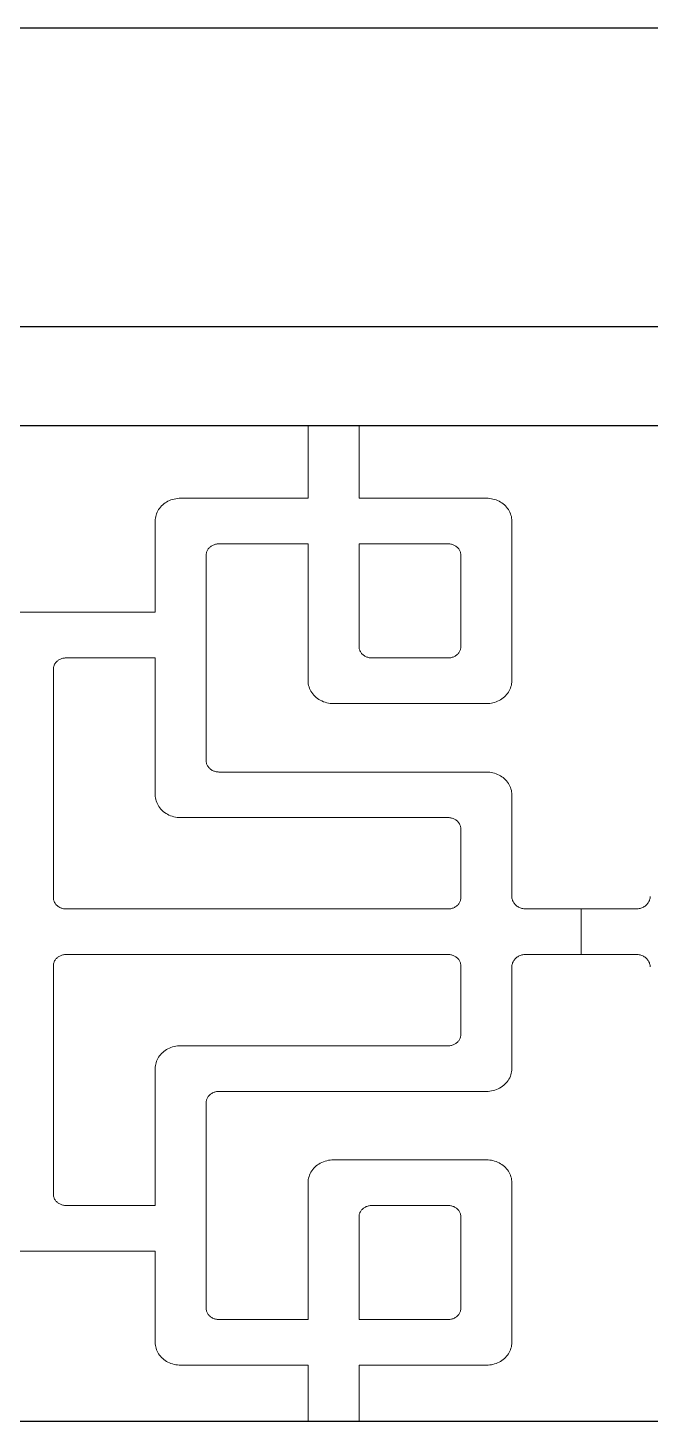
# Model space of a CAD drawing. Extents: x 1188826 to 1909461, y 608442 to 1651179.
# Drawn here: x 1701690 to 1702003, y 1034463 to 1035163 of the extents above; entities that cross this region are included whole.
import ezdxf

# ---------------------------------------------------------------- set-up
doc = ezdxf.new("R2010")
doc.units = 0
doc.header["$LTSCALE"] = 1000
doc.header["$MEASUREMENT"] = 0
doc.layers.add('煤化工粉煤灰', color=7, linetype='Continuous', lineweight=0)
doc.layers.add('立面线', color=40, linetype='Continuous')

msp = doc.modelspace()

# ---------------------------------------------------------------- linework, layer by layer
at = {"layer": '煤化工粉煤灰', "color": 34}
for p, q in [((1701830.87, 1034927.1), (1701830.87, 1034963.44)), ((1701856.46, 1034927.1), (1701856.46, 1034963.44)), ((1701756.25, 1034922.01), (1701756.74, 1034922.62)), ((1701756.74, 1034922.62), (1701757.27, 1034923.2)), ((1701757.27, 1034923.2), (1701757.84, 1034923.75)), ((1701757.84, 1034923.75), (1701758.45, 1034924.26)), ((1701758.45, 1034924.26), (1701759.1, 1034924.74)), ((1701759.1, 1034924.74), (1701759.78, 1034925.17)), ((1701759.78, 1034925.17), (1701760.49, 1034925.57)), ((1701760.49, 1034925.57), (1701761.23, 1034925.92)), ((1701761.23, 1034925.92), (1701761.99, 1034926.23)), ((1701761.99, 1034926.23), (1701762.78, 1034926.5)), ((1701762.78, 1034926.5), (1701763.58, 1034926.71)), ((1701763.58, 1034926.71), (1701764.39, 1034926.88)), ((1701764.39, 1034926.88), (1701765.22, 1034927.01)), ((1701765.22, 1034927.01), (1701766.05, 1034927.08)), ((1701766.05, 1034927.08), (1701766.89, 1034927.1)), ((1701766.89, 1034927.1), (1701830.87, 1034927.1)), ((1701856.46, 1034927.1), (1701920.43, 1034927.1)), ((1701920.43, 1034927.1), (1701921.27, 1034927.08)), ((1701921.27, 1034927.08), (1701922.1, 1034927.01)), ((1701922.1, 1034927.01), (1701922.93, 1034926.88)), ((1701922.93, 1034926.88), (1701923.74, 1034926.71)), ((1701923.74, 1034926.71), (1701924.55, 1034926.5)), ((1701924.55, 1034926.5), (1701925.33, 1034926.23)), ((1701925.33, 1034926.23), (1701926.09, 1034925.92)), ((1701926.09, 1034925.92), (1701926.83, 1034925.57)), ((1701926.83, 1034925.57), (1701927.54, 1034925.17)), ((1701927.54, 1034925.17), (1701928.22, 1034924.74)), ((1701928.22, 1034924.74), (1701928.87, 1034924.26)), ((1701928.87, 1034924.26), (1701929.48, 1034923.75)), ((1701929.48, 1034923.75), (1701930.05, 1034923.2)), ((1701930.05, 1034923.2), (1701930.58, 1034922.62)), ((1701930.58, 1034922.62), (1701931.07, 1034922.01)), ((1701754.09, 1034915.64), (1701754.12, 1034916.39)), ((1701754.09, 1034869.79), (1701754.09, 1034915.64)), ((1701754.12, 1034916.39), (1701754.2, 1034917.14)), ((1701754.2, 1034917.14), (1701754.34, 1034917.88)), ((1701754.34, 1034917.88), (1701754.53, 1034918.61)), ((1701754.53, 1034918.61), (1701754.77, 1034919.33)), ((1701754.77, 1034919.33), (1701755.07, 1034920.03)), ((1701755.07, 1034920.03), (1701755.41, 1034920.71)), ((1701755.41, 1034920.71), (1701755.81, 1034921.37)), ((1701755.81, 1034921.37), (1701756.25, 1034922.01)), ((1701931.07, 1034922.01), (1701931.51, 1034921.37)), ((1701931.51, 1034921.37), (1701931.91, 1034920.71)), ((1701931.91, 1034920.71), (1701932.25, 1034920.03)), ((1701932.25, 1034920.03), (1701932.55, 1034919.33)), ((1701932.55, 1034919.33), (1701932.79, 1034918.61)), ((1701932.79, 1034918.61), (1701932.98, 1034917.88)), ((1701932.98, 1034917.88), (1701933.12, 1034917.14)), ((1701933.12, 1034917.14), (1701933.2, 1034916.39)), ((1701933.2, 1034916.39), (1701933.23, 1034915.64)), ((1701933.23, 1034915.64), (1701933.23, 1034835.4)), ((1701780.54, 1034901.31), (1701780.34, 1034900.98)), ((1701780.76, 1034901.63), (1701780.54, 1034901.31)), ((1701781.01, 1034901.94), (1701780.76, 1034901.63)), ((1701781.27, 1034902.23), (1701781.01, 1034901.94)), ((1701781.56, 1034902.5), (1701781.27, 1034902.23)), ((1701781.86, 1034902.76), (1701781.56, 1034902.5)), ((1701782.19, 1034902.99), (1701781.86, 1034902.76)), ((1701782.53, 1034903.21), (1701782.19, 1034902.99)), ((1701782.88, 1034903.41), (1701782.53, 1034903.21)), ((1701783.25, 1034903.59), (1701782.88, 1034903.41)), ((1701783.63, 1034903.74), (1701783.25, 1034903.59)), ((1701784.02, 1034903.87), (1701783.63, 1034903.74)), ((1701784.43, 1034903.98), (1701784.02, 1034903.87)), ((1701784.83, 1034904.07), (1701784.43, 1034903.98)), ((1701785.25, 1034904.13), (1701784.83, 1034904.07)), ((1701785.66, 1034904.17), (1701785.25, 1034904.13)), ((1701786.08, 1034904.18), (1701785.66, 1034904.17)), ((1701830.87, 1034904.18), (1701786.08, 1034904.18)), ((1701830.87, 1034835.4), (1701830.87, 1034904.18)), ((1701856.46, 1034904.18), (1701901.24, 1034904.18)), ((1701856.46, 1034852.6), (1701856.46, 1034904.18)), ((1701901.24, 1034904.18), (1701901.66, 1034904.17)), ((1701901.66, 1034904.17), (1701902.07, 1034904.13)), ((1701902.07, 1034904.13), (1701902.49, 1034904.07)), ((1701902.49, 1034904.07), (1701902.9, 1034903.98)), ((1701902.9, 1034903.98), (1701903.3, 1034903.87)), ((1701903.3, 1034903.87), (1701903.69, 1034903.74)), ((1701903.69, 1034903.74), (1701904.07, 1034903.59)), ((1701904.07, 1034903.59), (1701904.44, 1034903.41)), ((1701904.44, 1034903.41), (1701904.79, 1034903.21)), ((1701904.79, 1034903.21), (1701905.13, 1034902.99)), ((1701905.13, 1034902.99), (1701905.46, 1034902.76)), ((1701905.46, 1034902.76), (1701905.76, 1034902.5)), ((1701905.76, 1034902.5), (1701906.05, 1034902.23)), ((1701906.05, 1034902.23), (1701906.32, 1034901.94)), ((1701906.32, 1034901.94), (1701906.56, 1034901.63)), ((1701906.56, 1034901.63), (1701906.78, 1034901.31)), ((1701906.78, 1034901.31), (1701906.98, 1034900.98)), ((1701779.7, 1034898.82), (1701779.68, 1034898.45)), ((1701779.68, 1034898.45), (1701779.68, 1034795.29)), ((1701779.74, 1034899.2), (1701779.7, 1034898.82)), ((1701779.81, 1034899.57), (1701779.74, 1034899.2)), ((1701779.9, 1034899.93), (1701779.81, 1034899.57)), ((1701780.02, 1034900.29), (1701779.9, 1034899.93)), ((1701780.17, 1034900.64), (1701780.02, 1034900.29)), ((1701780.34, 1034900.98), (1701780.17, 1034900.64)), ((1701906.98, 1034900.98), (1701907.15, 1034900.64)), ((1701907.15, 1034900.64), (1701907.3, 1034900.29)), ((1701907.3, 1034900.29), (1701907.42, 1034899.93)), ((1701907.42, 1034899.93), (1701907.51, 1034899.57)), ((1701907.51, 1034899.57), (1701907.58, 1034899.2)), ((1701907.58, 1034899.2), (1701907.62, 1034898.82)), ((1701907.62, 1034898.82), (1701907.64, 1034898.45)), ((1701907.64, 1034898.45), (1701907.64, 1034852.6)), ((1701754.09, 1034869.79), (1701626.14, 1034869.79)), ((1701856.47, 1034852.22), (1701856.46, 1034852.6)), ((1701856.51, 1034851.85), (1701856.47, 1034852.22)), ((1701907.62, 1034852.22), (1701907.58, 1034851.85)), ((1701907.64, 1034852.6), (1701907.62, 1034852.22)), ((1701704.79, 1034845.19), (1701704.5, 1034844.91)), ((1701705.09, 1034845.44), (1701704.79, 1034845.19)), ((1701705.41, 1034845.68), (1701705.09, 1034845.44)), ((1701705.75, 1034845.9), (1701705.41, 1034845.68)), ((1701706.11, 1034846.1), (1701705.75, 1034845.9)), ((1701706.48, 1034846.28), (1701706.11, 1034846.1)), ((1701706.86, 1034846.43), (1701706.48, 1034846.28)), ((1701707.25, 1034846.56), (1701706.86, 1034846.43)), ((1701707.65, 1034846.67), (1701707.25, 1034846.56)), ((1701708.06, 1034846.76), (1701707.65, 1034846.67)), ((1701708.47, 1034846.82), (1701708.06, 1034846.76)), ((1701708.89, 1034846.85), (1701708.47, 1034846.82)), ((1701709.31, 1034846.87), (1701708.89, 1034846.85)), ((1701754.09, 1034846.87), (1701709.31, 1034846.87)), ((1701754.09, 1034778.09), (1701754.09, 1034846.87)), ((1701856.58, 1034851.48), (1701856.51, 1034851.85)), ((1701856.67, 1034851.11), (1701856.58, 1034851.48)), ((1701856.8, 1034850.76), (1701856.67, 1034851.11)), ((1701856.94, 1034850.4), (1701856.8, 1034850.76)), ((1701857.12, 1034850.06), (1701856.94, 1034850.4)), ((1701857.31, 1034849.73), (1701857.12, 1034850.06)), ((1701857.53, 1034849.41), (1701857.31, 1034849.73)), ((1701857.78, 1034849.11), (1701857.53, 1034849.41)), ((1701858.04, 1034848.82), (1701857.78, 1034849.11)), ((1701858.33, 1034848.55), (1701858.04, 1034848.82)), ((1701858.64, 1034848.29), (1701858.33, 1034848.55)), ((1701858.96, 1034848.05), (1701858.64, 1034848.29)), ((1701859.3, 1034847.83), (1701858.96, 1034848.05)), ((1701859.65, 1034847.63), (1701859.3, 1034847.83)), ((1701860.02, 1034847.46), (1701859.65, 1034847.63)), ((1701860.41, 1034847.3), (1701860.02, 1034847.46)), ((1701860.8, 1034847.17), (1701860.41, 1034847.3)), ((1701861.2, 1034847.06), (1701860.8, 1034847.17)), ((1701861.61, 1034846.98), (1701861.2, 1034847.06)), ((1701862.02, 1034846.92), (1701861.61, 1034846.98)), ((1701862.44, 1034846.88), (1701862.02, 1034846.92)), ((1701862.85, 1034846.87), (1701862.44, 1034846.88)), ((1701901.24, 1034846.87), (1701862.85, 1034846.87)), ((1701901.66, 1034846.88), (1701901.24, 1034846.87)), ((1701902.07, 1034846.92), (1701901.66, 1034846.88)), ((1701902.49, 1034846.98), (1701902.07, 1034846.92)), ((1701902.9, 1034847.06), (1701902.49, 1034846.98)), ((1701903.3, 1034847.17), (1701902.9, 1034847.06)), ((1701903.69, 1034847.3), (1701903.3, 1034847.17)), ((1701904.07, 1034847.46), (1701903.69, 1034847.3)), ((1701904.44, 1034847.63), (1701904.07, 1034847.46)), ((1701904.79, 1034847.83), (1701904.44, 1034847.63)), ((1701905.13, 1034848.05), (1701904.79, 1034847.83)), ((1701905.46, 1034848.29), (1701905.13, 1034848.05)), ((1701905.76, 1034848.55), (1701905.46, 1034848.29)), ((1701906.05, 1034848.82), (1701905.76, 1034848.55)), ((1701906.32, 1034849.11), (1701906.05, 1034848.82)), ((1701906.56, 1034849.41), (1701906.32, 1034849.11)), ((1701906.78, 1034849.73), (1701906.56, 1034849.41)), ((1701906.98, 1034850.06), (1701906.78, 1034849.73)), ((1701907.15, 1034850.4), (1701906.98, 1034850.06)), ((1701907.3, 1034850.76), (1701907.15, 1034850.4)), ((1701907.42, 1034851.11), (1701907.3, 1034850.76)), ((1701907.51, 1034851.48), (1701907.42, 1034851.11)), ((1701907.58, 1034851.85), (1701907.51, 1034851.48)), ((1701702.93, 1034841.51), (1701702.91, 1034841.14)), ((1701702.91, 1034841.14), (1701702.91, 1034726.51)), ((1701702.97, 1034841.88), (1701702.93, 1034841.51)), ((1701703.03, 1034842.25), (1701702.97, 1034841.88)), ((1701703.13, 1034842.62), (1701703.03, 1034842.25)), ((1701703.25, 1034842.98), (1701703.13, 1034842.62)), ((1701703.4, 1034843.33), (1701703.25, 1034842.98)), ((1701703.57, 1034843.67), (1701703.4, 1034843.33)), ((1701703.77, 1034844), (1701703.57, 1034843.67)), ((1701703.99, 1034844.32), (1701703.77, 1034844)), ((1701704.23, 1034844.62), (1701703.99, 1034844.32)), ((1701704.5, 1034844.91), (1701704.23, 1034844.62)), ((1701830.89, 1034834.62), (1701830.87, 1034835.4)), ((1701830.98, 1034833.84), (1701830.89, 1034834.62)), ((1701831.13, 1034833.07), (1701830.98, 1034833.84)), ((1701831.34, 1034832.31), (1701831.13, 1034833.07)), ((1701831.6, 1034831.57), (1701831.34, 1034832.31)), ((1701831.92, 1034830.84), (1701831.6, 1034831.57)), ((1701932.55, 1034831.72), (1701932.25, 1034831.02)), ((1701932.79, 1034832.44), (1701932.55, 1034831.72)), ((1701932.98, 1034833.17), (1701932.79, 1034832.44)), ((1701933.12, 1034833.91), (1701932.98, 1034833.17)), ((1701933.2, 1034834.65), (1701933.12, 1034833.91)), ((1701933.23, 1034835.4), (1701933.2, 1034834.65)), ((1701832.3, 1034830.13), (1701831.92, 1034830.84)), ((1701832.73, 1034829.45), (1701832.3, 1034830.13)), ((1701833.21, 1034828.79), (1701832.73, 1034829.45)), ((1701833.73, 1034828.17), (1701833.21, 1034828.79)), ((1701834.31, 1034827.58), (1701833.73, 1034828.17)), ((1701834.93, 1034827.03), (1701834.31, 1034827.58)), ((1701835.59, 1034826.51), (1701834.93, 1034827.03)), ((1701836.28, 1034826.04), (1701835.59, 1034826.51)), ((1701837.01, 1034825.61), (1701836.28, 1034826.04)), ((1701837.77, 1034825.23), (1701837.01, 1034825.61)), ((1701838.56, 1034824.89), (1701837.77, 1034825.23)), ((1701839.38, 1034824.6), (1701838.56, 1034824.89)), ((1701840.21, 1034824.37), (1701839.38, 1034824.6)), ((1701841.06, 1034824.18), (1701840.21, 1034824.37)), ((1701841.92, 1034824.05), (1701841.06, 1034824.18)), ((1701842.79, 1034823.97), (1701841.92, 1034824.05)), ((1701922.1, 1034824.04), (1701921.27, 1034823.97)), ((1701922.93, 1034824.16), (1701922.1, 1034824.04)), ((1701923.74, 1034824.33), (1701922.93, 1034824.16)), ((1701924.55, 1034824.55), (1701923.74, 1034824.33)), ((1701925.33, 1034824.81), (1701924.55, 1034824.55)), ((1701926.09, 1034825.12), (1701925.33, 1034824.81)), ((1701926.83, 1034825.48), (1701926.09, 1034825.12)), ((1701927.54, 1034825.87), (1701926.83, 1034825.48)), ((1701928.22, 1034826.31), (1701927.54, 1034825.87)), ((1701928.87, 1034826.79), (1701928.22, 1034826.31)), ((1701929.48, 1034827.3), (1701928.87, 1034826.79)), ((1701930.05, 1034827.85), (1701929.48, 1034827.3)), ((1701930.58, 1034828.43), (1701930.05, 1034827.85)), ((1701931.07, 1034829.04), (1701930.58, 1034828.43)), ((1701931.51, 1034829.67), (1701931.07, 1034829.04)), ((1701931.91, 1034830.33), (1701931.51, 1034829.67)), ((1701932.25, 1034831.02), (1701931.91, 1034830.33)), ((1701843.66, 1034823.94), (1701842.79, 1034823.97)), ((1701920.43, 1034823.94), (1701843.66, 1034823.94)), ((1701921.27, 1034823.97), (1701920.43, 1034823.94)), ((1701779.68, 1034795.29), (1701779.7, 1034794.89)), ((1701779.7, 1034794.89), (1701779.74, 1034794.51)), ((1701779.74, 1034794.51), (1701779.82, 1034794.12)), ((1701779.82, 1034794.12), (1701779.92, 1034793.74)), ((1701779.92, 1034793.74), (1701780.05, 1034793.37)), ((1701780.05, 1034793.37), (1701780.21, 1034793)), ((1701780.21, 1034793), (1701780.4, 1034792.65)), ((1701780.4, 1034792.65), (1701780.62, 1034792.31)), ((1701780.62, 1034792.31), (1701780.85, 1034791.98)), ((1701780.85, 1034791.98), (1701781.12, 1034791.67)), ((1701781.12, 1034791.67), (1701781.41, 1034791.37)), ((1701781.41, 1034791.37), (1701781.71, 1034791.1)), ((1701781.71, 1034791.1), (1701782.04, 1034790.84)), ((1701782.04, 1034790.84), (1701782.39, 1034790.6)), ((1701782.39, 1034790.6), (1701782.76, 1034790.39)), ((1701782.76, 1034790.39), (1701783.14, 1034790.2)), ((1701783.14, 1034790.2), (1701783.53, 1034790.03)), ((1701783.53, 1034790.03), (1701783.94, 1034789.89)), ((1701783.94, 1034789.89), (1701784.36, 1034789.77)), ((1701784.36, 1034789.77), (1701784.78, 1034789.67)), ((1701784.78, 1034789.67), (1701785.21, 1034789.61)), ((1701785.21, 1034789.61), (1701785.64, 1034789.57)), ((1701785.64, 1034789.57), (1701786.08, 1034789.55)), ((1701786.08, 1034789.55), (1701920.43, 1034789.55)), ((1701920.43, 1034789.55), (1701921.27, 1034789.53)), ((1701921.27, 1034789.53), (1701922.1, 1034789.46)), ((1701922.1, 1034789.46), (1701922.93, 1034789.33)), ((1701922.93, 1034789.33), (1701923.74, 1034789.16)), ((1701923.74, 1034789.16), (1701924.55, 1034788.95)), ((1701924.55, 1034788.95), (1701925.33, 1034788.68)), ((1701925.33, 1034788.68), (1701926.09, 1034788.37)), ((1701926.09, 1034788.37), (1701926.83, 1034788.02)), ((1701926.83, 1034788.02), (1701927.54, 1034787.62)), ((1701927.54, 1034787.62), (1701928.22, 1034787.19)), ((1701928.22, 1034787.19), (1701928.87, 1034786.71)), ((1701928.87, 1034786.71), (1701929.48, 1034786.2)), ((1701929.48, 1034786.2), (1701930.05, 1034785.65)), ((1701930.05, 1034785.65), (1701930.58, 1034785.07)), ((1701930.58, 1034785.07), (1701931.07, 1034784.46)), ((1701931.07, 1034784.46), (1701931.51, 1034783.82)), ((1701931.51, 1034783.82), (1701931.91, 1034783.16)), ((1701931.91, 1034783.16), (1701932.25, 1034782.48)), ((1701932.25, 1034782.48), (1701932.55, 1034781.78)), ((1701754.12, 1034777.31), (1701754.09, 1034778.09)), ((1701754.21, 1034776.53), (1701754.12, 1034777.31)), ((1701754.36, 1034775.76), (1701754.21, 1034776.53)), ((1701754.57, 1034775), (1701754.36, 1034775.76)), ((1701932.55, 1034781.78), (1701932.79, 1034781.06)), ((1701932.79, 1034781.06), (1701932.98, 1034780.33)), ((1701932.98, 1034780.33), (1701933.12, 1034779.59)), ((1701933.12, 1034779.59), (1701933.2, 1034778.84)), ((1701933.2, 1034778.84), (1701933.23, 1034778.09)), ((1701933.23, 1034778.09), (1701933.23, 1034727)), ((1701754.83, 1034774.25), (1701754.57, 1034775)), ((1701755.15, 1034773.53), (1701754.83, 1034774.25)), ((1701755.53, 1034772.82), (1701755.15, 1034773.53)), ((1701755.96, 1034772.14), (1701755.53, 1034772.82)), ((1701756.43, 1034771.48), (1701755.96, 1034772.14)), ((1701756.96, 1034770.86), (1701756.43, 1034771.48)), ((1701757.54, 1034770.27), (1701756.96, 1034770.86)), ((1701758.15, 1034769.71), (1701757.54, 1034770.27)), ((1701758.81, 1034769.2), (1701758.15, 1034769.71)), ((1701759.51, 1034768.73), (1701758.81, 1034769.2)), ((1701760.24, 1034768.3), (1701759.51, 1034768.73)), ((1701761, 1034767.91), (1701760.24, 1034768.3)), ((1701761.79, 1034767.58), (1701761, 1034767.91)), ((1701762.6, 1034767.29), (1701761.79, 1034767.58)), ((1701763.44, 1034767.05), (1701762.6, 1034767.29)), ((1701764.29, 1034766.87), (1701763.44, 1034767.05)), ((1701765.15, 1034766.74), (1701764.29, 1034766.87)), ((1701766.02, 1034766.66), (1701765.15, 1034766.74)), ((1701766.89, 1034766.63), (1701766.02, 1034766.66)), ((1701901.24, 1034766.63), (1701766.89, 1034766.63)), ((1701901.66, 1034766.62), (1701901.24, 1034766.63)), ((1701902.07, 1034766.58), (1701901.66, 1034766.62)), ((1701902.49, 1034766.52), (1701902.07, 1034766.58)), ((1701902.9, 1034766.43), (1701902.49, 1034766.52)), ((1701903.3, 1034766.33), (1701902.9, 1034766.43)), ((1701903.69, 1034766.19), (1701903.3, 1034766.33)), ((1701904.07, 1034766.04), (1701903.69, 1034766.19)), ((1701904.44, 1034765.86), (1701904.07, 1034766.04)), ((1701904.79, 1034765.66), (1701904.44, 1034765.86)), ((1701905.13, 1034765.45), (1701904.79, 1034765.66)), ((1701905.46, 1034765.21), (1701905.13, 1034765.45)), ((1701905.76, 1034764.95), (1701905.46, 1034765.21)), ((1701906.05, 1034764.68), (1701905.76, 1034764.95)), ((1701906.32, 1034764.39), (1701906.05, 1034764.68)), ((1701906.56, 1034764.08), (1701906.32, 1034764.39)), ((1701906.78, 1034763.76), (1701906.56, 1034764.08)), ((1701906.98, 1034763.43), (1701906.78, 1034763.76)), ((1701907.15, 1034763.09), (1701906.98, 1034763.43)), ((1701907.3, 1034762.74), (1701907.15, 1034763.09)), ((1701907.42, 1034762.38), (1701907.3, 1034762.74)), ((1701907.51, 1034762.02), (1701907.42, 1034762.38)), ((1701907.58, 1034761.65), (1701907.51, 1034762.02)), ((1701907.62, 1034761.27), (1701907.58, 1034761.65)), ((1701907.64, 1034760.9), (1701907.62, 1034761.27)), ((1701907.64, 1034726.51), (1701907.64, 1034760.9)), ((1701702.91, 1034726.51), (1701702.93, 1034726.14)), ((1701702.93, 1034726.14), (1701702.97, 1034725.76)), ((1701907.58, 1034725.76), (1701907.62, 1034726.14)), ((1701907.62, 1034726.14), (1701907.64, 1034726.51)), ((1701933.23, 1034727), (1701933.24, 1034726.58)), ((1701933.24, 1034726.58), (1701933.29, 1034726.16)), ((1701933.29, 1034726.16), (1701933.37, 1034725.74)), ((1702002.54, 1034725.74), (1702002.62, 1034726.16)), ((1702002.62, 1034726.16), (1702002.67, 1034726.58)), ((1702002.67, 1034726.58), (1702002.69, 1034727)), ((1701702.97, 1034725.76), (1701703.03, 1034725.39)), ((1701703.03, 1034725.39), (1701703.13, 1034725.03)), ((1701703.13, 1034725.03), (1701703.25, 1034724.67)), ((1701703.25, 1034724.67), (1701703.4, 1034724.32)), ((1701703.4, 1034724.32), (1701703.57, 1034723.98)), ((1701703.57, 1034723.98), (1701703.77, 1034723.65)), ((1701703.77, 1034723.65), (1701703.99, 1034723.33)), ((1701703.99, 1034723.33), (1701704.23, 1034723.02)), ((1701704.23, 1034723.02), (1701704.5, 1034722.73)), ((1701704.5, 1034722.73), (1701704.79, 1034722.46)), ((1701704.79, 1034722.46), (1701705.09, 1034722.2)), ((1701705.09, 1034722.2), (1701705.41, 1034721.96)), ((1701705.41, 1034721.96), (1701705.75, 1034721.75)), ((1701705.75, 1034721.75), (1701706.11, 1034721.55)), ((1701706.11, 1034721.55), (1701706.48, 1034721.37)), ((1701706.48, 1034721.37), (1701706.86, 1034721.22)), ((1701706.86, 1034721.22), (1701707.25, 1034721.08)), ((1701707.25, 1034721.08), (1701707.65, 1034720.98)), ((1701707.65, 1034720.98), (1701708.06, 1034720.89)), ((1701708.06, 1034720.89), (1701708.47, 1034720.83)), ((1701708.47, 1034720.83), (1701708.89, 1034720.79)), ((1701708.89, 1034720.79), (1701709.31, 1034720.78)), ((1701901.24, 1034720.78), (1701709.31, 1034720.78)), ((1701901.24, 1034720.78), (1701901.66, 1034720.79)), ((1701901.66, 1034720.79), (1701902.07, 1034720.83)), ((1701902.07, 1034720.83), (1701902.49, 1034720.89)), ((1701902.49, 1034720.89), (1701902.9, 1034720.98)), ((1701902.9, 1034720.98), (1701903.3, 1034721.08)), ((1701903.3, 1034721.08), (1701903.69, 1034721.22)), ((1701903.69, 1034721.22), (1701904.07, 1034721.37)), ((1701904.07, 1034721.37), (1701904.44, 1034721.55)), ((1701904.44, 1034721.55), (1701904.79, 1034721.75)), ((1701904.79, 1034721.75), (1701905.13, 1034721.96)), ((1701905.13, 1034721.96), (1701905.46, 1034722.2)), ((1701905.46, 1034722.2), (1701905.76, 1034722.46)), ((1701905.76, 1034722.46), (1701906.05, 1034722.73)), ((1701906.05, 1034722.73), (1701906.32, 1034723.02)), ((1701906.32, 1034723.02), (1701906.56, 1034723.33)), ((1701906.56, 1034723.33), (1701906.78, 1034723.65)), ((1701906.78, 1034723.65), (1701906.98, 1034723.98)), ((1701906.98, 1034723.98), (1701907.15, 1034724.32)), ((1701907.15, 1034724.32), (1701907.3, 1034724.67)), ((1701907.3, 1034724.67), (1701907.42, 1034725.03)), ((1701907.42, 1034725.03), (1701907.51, 1034725.39)), ((1701907.51, 1034725.39), (1701907.58, 1034725.76)), ((1701933.37, 1034725.74), (1701933.49, 1034725.32)), ((1701933.49, 1034725.32), (1701933.63, 1034724.92)), ((1701933.63, 1034724.92), (1701933.8, 1034724.52)), ((1701933.8, 1034724.52), (1701934.01, 1034724.14)), ((1701934.01, 1034724.14), (1701934.24, 1034723.77)), ((1701934.24, 1034723.77), (1701934.5, 1034723.41)), ((1701934.5, 1034723.41), (1701934.79, 1034723.08)), ((1701934.79, 1034723.08), (1701935.1, 1034722.76)), ((1701935.1, 1034722.76), (1701935.43, 1034722.45)), ((1701935.43, 1034722.45), (1701935.79, 1034722.18)), ((1701935.79, 1034722.18), (1701936.17, 1034721.92)), ((1701936.17, 1034721.92), (1701936.56, 1034721.69)), ((1701936.56, 1034721.69), (1701936.98, 1034721.48)), ((1701936.98, 1034721.48), (1701937.41, 1034721.3)), ((1701937.41, 1034721.3), (1701937.85, 1034721.14)), ((1701937.85, 1034721.14), (1701938.3, 1034721.01)), ((1701938.3, 1034721.01), (1701938.76, 1034720.91)), ((1701938.76, 1034720.91), (1701939.23, 1034720.84)), ((1701939.23, 1034720.84), (1701939.7, 1034720.79)), ((1701939.7, 1034720.79), (1701940.17, 1034720.78)), ((1701940.17, 1034720.78), (1701995.74, 1034720.78)), ((1701967.96, 1034720.78), (1701967.96, 1034697.86)), ((1701995.74, 1034720.78), (1701996.22, 1034720.79)), ((1701996.22, 1034720.79), (1701996.69, 1034720.84)), ((1701996.69, 1034720.84), (1701997.16, 1034720.91)), ((1701997.16, 1034720.91), (1701997.62, 1034721.01)), ((1701997.62, 1034721.01), (1701998.07, 1034721.14)), ((1701998.07, 1034721.14), (1701998.51, 1034721.3)), ((1701998.51, 1034721.3), (1701998.94, 1034721.48)), ((1701998.94, 1034721.48), (1701999.35, 1034721.69)), ((1701999.35, 1034721.69), (1701999.75, 1034721.92)), ((1701999.75, 1034721.92), (1702000.13, 1034722.18)), ((1702000.13, 1034722.18), (1702000.48, 1034722.45)), ((1702000.48, 1034722.45), (1702000.82, 1034722.76)), ((1702000.82, 1034722.76), (1702001.13, 1034723.08)), ((1702001.13, 1034723.08), (1702001.42, 1034723.41)), ((1702001.42, 1034723.41), (1702001.68, 1034723.77)), ((1702001.68, 1034723.77), (1702001.91, 1034724.14)), ((1702001.91, 1034724.14), (1702002.11, 1034724.52)), ((1702002.11, 1034724.52), (1702002.29, 1034724.92)), ((1702002.29, 1034724.92), (1702002.43, 1034725.32)), ((1702002.43, 1034725.32), (1702002.54, 1034725.74)), ((1701702.93, 1034692.5), (1701702.91, 1034692.12)), ((1701702.91, 1034692.12), (1701702.91, 1034577.5)), ((1701702.97, 1034692.87), (1701702.93, 1034692.5)), ((1701703.03, 1034693.24), (1701702.97, 1034692.87)), ((1701703.13, 1034693.61), (1701703.03, 1034693.24)), ((1701703.25, 1034693.97), (1701703.13, 1034693.61)), ((1701703.4, 1034694.32), (1701703.25, 1034693.97)), ((1701703.57, 1034694.66), (1701703.4, 1034694.32)), ((1701703.77, 1034694.99), (1701703.57, 1034694.66)), ((1701703.99, 1034695.31), (1701703.77, 1034694.99)), ((1701704.23, 1034695.61), (1701703.99, 1034695.31)), ((1701704.5, 1034695.9), (1701704.23, 1034695.61)), ((1701704.79, 1034696.18), (1701704.5, 1034695.9)), ((1701705.09, 1034696.43), (1701704.79, 1034696.18)), ((1701705.41, 1034696.67), (1701705.09, 1034696.43)), ((1701705.75, 1034696.89), (1701705.41, 1034696.67)), ((1701706.11, 1034697.09), (1701705.75, 1034696.89)), ((1701706.48, 1034697.26), (1701706.11, 1034697.09)), ((1701706.86, 1034697.42), (1701706.48, 1034697.26)), ((1701707.25, 1034697.55), (1701706.86, 1034697.42)), ((1701707.65, 1034697.66), (1701707.25, 1034697.55)), ((1701708.06, 1034697.74), (1701707.65, 1034697.66)), ((1701708.47, 1034697.81), (1701708.06, 1034697.74)), ((1701708.89, 1034697.84), (1701708.47, 1034697.81)), ((1701709.31, 1034697.86), (1701708.89, 1034697.84)), ((1701709.31, 1034697.86), (1701901.24, 1034697.86)), ((1701901.66, 1034697.84), (1701901.24, 1034697.86)), ((1701902.07, 1034697.81), (1701901.66, 1034697.84)), ((1701902.49, 1034697.74), (1701902.07, 1034697.81)), ((1701902.9, 1034697.66), (1701902.49, 1034697.74)), ((1701903.3, 1034697.55), (1701902.9, 1034697.66)), ((1701903.69, 1034697.42), (1701903.3, 1034697.55)), ((1701904.07, 1034697.26), (1701903.69, 1034697.42)), ((1701904.44, 1034697.09), (1701904.07, 1034697.26)), ((1701904.79, 1034696.89), (1701904.44, 1034697.09)), ((1701905.13, 1034696.67), (1701904.79, 1034696.89)), ((1701905.46, 1034696.43), (1701905.13, 1034696.67)), ((1701905.76, 1034696.18), (1701905.46, 1034696.43)), ((1701906.05, 1034695.9), (1701905.76, 1034696.18)), ((1701906.32, 1034695.61), (1701906.05, 1034695.9)), ((1701906.56, 1034695.31), (1701906.32, 1034695.61)), ((1701906.78, 1034694.99), (1701906.56, 1034695.31)), ((1701906.98, 1034694.66), (1701906.78, 1034694.99)), ((1701907.15, 1034694.32), (1701906.98, 1034694.66)), ((1701907.3, 1034693.97), (1701907.15, 1034694.32)), ((1701907.42, 1034693.61), (1701907.3, 1034693.97)), ((1701907.51, 1034693.24), (1701907.42, 1034693.61)), ((1701907.58, 1034692.87), (1701907.51, 1034693.24)), ((1701907.62, 1034692.5), (1701907.58, 1034692.87)), ((1701907.64, 1034692.12), (1701907.62, 1034692.5)), ((1701907.64, 1034657.74), (1701907.64, 1034692.12)), ((1701933.23, 1034691.63), (1701933.24, 1034692.06)), ((1701933.23, 1034640.54), (1701933.23, 1034691.63)), ((1701933.24, 1034692.06), (1701933.29, 1034692.48)), ((1701933.29, 1034692.48), (1701933.37, 1034692.9)), ((1701933.37, 1034692.9), (1701933.49, 1034693.31)), ((1701933.49, 1034693.31), (1701933.63, 1034693.72)), ((1701933.63, 1034693.72), (1701933.8, 1034694.11)), ((1701933.8, 1034694.11), (1701934.01, 1034694.5)), ((1701934.01, 1034694.5), (1701934.24, 1034694.87)), ((1701934.24, 1034694.87), (1701934.5, 1034695.22)), ((1701934.5, 1034695.22), (1701934.79, 1034695.56)), ((1701934.79, 1034695.56), (1701935.1, 1034695.88)), ((1701935.1, 1034695.88), (1701935.43, 1034696.18)), ((1701935.43, 1034696.18), (1701935.79, 1034696.46)), ((1701935.79, 1034696.46), (1701936.17, 1034696.72)), ((1701936.17, 1034696.72), (1701936.56, 1034696.95)), ((1701936.56, 1034696.95), (1701936.98, 1034697.16)), ((1701936.98, 1034697.16), (1701937.41, 1034697.34)), ((1701937.41, 1034697.34), (1701937.85, 1034697.5)), ((1701937.85, 1034697.5), (1701938.3, 1034697.62)), ((1701938.3, 1034697.62), (1701938.76, 1034697.72)), ((1701938.76, 1034697.72), (1701939.23, 1034697.8)), ((1701939.23, 1034697.8), (1701939.7, 1034697.84)), ((1701939.7, 1034697.84), (1701940.17, 1034697.86)), ((1701940.17, 1034697.86), (1701995.74, 1034697.86)), ((1701995.74, 1034697.86), (1701996.22, 1034697.84)), ((1701996.22, 1034697.84), (1701996.69, 1034697.8)), ((1701996.69, 1034697.8), (1701997.16, 1034697.72)), ((1701997.16, 1034697.72), (1701997.62, 1034697.62)), ((1701997.62, 1034697.62), (1701998.07, 1034697.5)), ((1701998.07, 1034697.5), (1701998.51, 1034697.34)), ((1701998.51, 1034697.34), (1701998.94, 1034697.16)), ((1701998.94, 1034697.16), (1701999.35, 1034696.95)), ((1701999.35, 1034696.95), (1701999.75, 1034696.72)), ((1701999.75, 1034696.72), (1702000.13, 1034696.46)), ((1702000.13, 1034696.46), (1702000.48, 1034696.18)), ((1702000.48, 1034696.18), (1702000.82, 1034695.88)), ((1702000.82, 1034695.88), (1702001.13, 1034695.56)), ((1702001.13, 1034695.56), (1702001.42, 1034695.22)), ((1702001.42, 1034695.22), (1702001.68, 1034694.87)), ((1702001.68, 1034694.87), (1702001.91, 1034694.5)), ((1702001.91, 1034694.5), (1702002.11, 1034694.11)), ((1702002.11, 1034694.11), (1702002.29, 1034693.72)), ((1702002.29, 1034693.72), (1702002.43, 1034693.31)), ((1702002.43, 1034693.31), (1702002.54, 1034692.9)), ((1702002.54, 1034692.9), (1702002.62, 1034692.48)), ((1702002.62, 1034692.48), (1702002.67, 1034692.06)), ((1702002.67, 1034692.06), (1702002.69, 1034691.63)), ((1701907.3, 1034655.89), (1701907.42, 1034656.25)), ((1701907.42, 1034656.25), (1701907.51, 1034656.62)), ((1701907.51, 1034656.62), (1701907.58, 1034656.99)), ((1701907.58, 1034656.99), (1701907.62, 1034657.36)), ((1701907.62, 1034657.36), (1701907.64, 1034657.74)), ((1701757.84, 1034648.65), (1701758.45, 1034649.16)), ((1701758.45, 1034649.16), (1701759.1, 1034649.64)), ((1701759.1, 1034649.64), (1701759.78, 1034650.07)), ((1701759.78, 1034650.07), (1701760.49, 1034650.47)), ((1701760.49, 1034650.47), (1701761.23, 1034650.82)), ((1701761.23, 1034650.82), (1701761.99, 1034651.13)), ((1701761.99, 1034651.13), (1701762.78, 1034651.4)), ((1701762.78, 1034651.4), (1701763.58, 1034651.61)), ((1701763.58, 1034651.61), (1701764.39, 1034651.79)), ((1701764.39, 1034651.79), (1701765.22, 1034651.91)), ((1701765.22, 1034651.91), (1701766.05, 1034651.98)), ((1701766.05, 1034651.98), (1701766.89, 1034652.01)), ((1701766.89, 1034652.01), (1701901.24, 1034652.01)), ((1701901.24, 1034652.01), (1701901.66, 1034652.02)), ((1701901.66, 1034652.02), (1701902.07, 1034652.05)), ((1701902.07, 1034652.05), (1701902.49, 1034652.12)), ((1701902.49, 1034652.12), (1701902.9, 1034652.2)), ((1701902.9, 1034652.2), (1701903.3, 1034652.31)), ((1701903.3, 1034652.31), (1701903.69, 1034652.44)), ((1701903.69, 1034652.44), (1701904.07, 1034652.6)), ((1701904.07, 1034652.6), (1701904.44, 1034652.77)), ((1701904.44, 1034652.77), (1701904.79, 1034652.97)), ((1701904.79, 1034652.97), (1701905.13, 1034653.19)), ((1701905.13, 1034653.19), (1701905.46, 1034653.43)), ((1701905.46, 1034653.43), (1701905.76, 1034653.68)), ((1701905.76, 1034653.68), (1701906.05, 1034653.96)), ((1701906.05, 1034653.96), (1701906.32, 1034654.25)), ((1701906.32, 1034654.25), (1701906.56, 1034654.55)), ((1701906.56, 1034654.55), (1701906.78, 1034654.87)), ((1701906.78, 1034654.87), (1701906.98, 1034655.2)), ((1701906.98, 1034655.2), (1701907.15, 1034655.54)), ((1701907.15, 1034655.54), (1701907.3, 1034655.89)), ((1701754.12, 1034641.29), (1701754.2, 1034642.04)), ((1701754.2, 1034642.04), (1701754.34, 1034642.78)), ((1701754.34, 1034642.78), (1701754.53, 1034643.51)), ((1701754.53, 1034643.51), (1701754.77, 1034644.23)), ((1701754.77, 1034644.23), (1701755.07, 1034644.93)), ((1701755.07, 1034644.93), (1701755.41, 1034645.61)), ((1701755.41, 1034645.61), (1701755.81, 1034646.27)), ((1701755.81, 1034646.27), (1701756.25, 1034646.91)), ((1701756.25, 1034646.91), (1701756.74, 1034647.52)), ((1701756.74, 1034647.52), (1701757.27, 1034648.1)), ((1701757.27, 1034648.1), (1701757.84, 1034648.65)), ((1701754.09, 1034640.54), (1701754.12, 1034641.29)), ((1701754.09, 1034571.77), (1701754.09, 1034640.54)), ((1701931.79, 1034635.27), (1701931.37, 1034634.59)), ((1701932.17, 1034635.98), (1701931.79, 1034635.27)), ((1701932.49, 1034636.7), (1701932.17, 1034635.98)), ((1701932.75, 1034637.45), (1701932.49, 1034636.7)), ((1701932.96, 1034638.21), (1701932.75, 1034637.45)), ((1701933.11, 1034638.98), (1701932.96, 1034638.21)), ((1701933.2, 1034639.76), (1701933.11, 1034638.98)), ((1701933.23, 1034640.54), (1701933.2, 1034639.76)), ((1701782.53, 1034628.11), (1701782.19, 1034627.9)), ((1701782.88, 1034628.31), (1701782.53, 1034628.11)), ((1701783.25, 1034628.49), (1701782.88, 1034628.31)), ((1701783.63, 1034628.64), (1701783.25, 1034628.49)), ((1701784.02, 1034628.78), (1701783.63, 1034628.64)), ((1701784.43, 1034628.89), (1701784.02, 1034628.78)), ((1701784.83, 1034628.97), (1701784.43, 1034628.89)), ((1701785.25, 1034629.03), (1701784.83, 1034628.97)), ((1701785.66, 1034629.07), (1701785.25, 1034629.03)), ((1701786.08, 1034629.08), (1701785.66, 1034629.07)), ((1701920.43, 1034629.08), (1701786.08, 1034629.08)), ((1701921.31, 1034629.11), (1701920.43, 1034629.08)), ((1701922.17, 1034629.19), (1701921.31, 1034629.11)), ((1701923.04, 1034629.32), (1701922.17, 1034629.19)), ((1701923.88, 1034629.51), (1701923.04, 1034629.32)), ((1701924.72, 1034629.74), (1701923.88, 1034629.51)), ((1701925.53, 1034630.03), (1701924.72, 1034629.74)), ((1701926.32, 1034630.37), (1701925.53, 1034630.03)), ((1701927.08, 1034630.75), (1701926.32, 1034630.37)), ((1701927.81, 1034631.18), (1701927.08, 1034630.75)), ((1701928.51, 1034631.65), (1701927.81, 1034631.18)), ((1701929.17, 1034632.17), (1701928.51, 1034631.65)), ((1701929.78, 1034632.72), (1701929.17, 1034632.17)), ((1701930.36, 1034633.31), (1701929.78, 1034632.72)), ((1701930.89, 1034633.93), (1701930.36, 1034633.31)), ((1701931.37, 1034634.59), (1701930.89, 1034633.93)), ((1701779.7, 1034623.72), (1701779.68, 1034623.35)), ((1701779.68, 1034623.35), (1701779.68, 1034520.19)), ((1701779.74, 1034624.1), (1701779.7, 1034623.72)), ((1701779.81, 1034624.47), (1701779.74, 1034624.1)), ((1701779.9, 1034624.83), (1701779.81, 1034624.47)), ((1701780.02, 1034625.19), (1701779.9, 1034624.83)), ((1701780.17, 1034625.54), (1701780.02, 1034625.19)), ((1701780.34, 1034625.88), (1701780.17, 1034625.54)), ((1701780.54, 1034626.21), (1701780.34, 1034625.88)), ((1701780.76, 1034626.53), (1701780.54, 1034626.21)), ((1701781.01, 1034626.84), (1701780.76, 1034626.53)), ((1701781.27, 1034627.13), (1701781.01, 1034626.84)), ((1701781.56, 1034627.4), (1701781.27, 1034627.13)), ((1701781.86, 1034627.66), (1701781.56, 1034627.4)), ((1701782.19, 1034627.9), (1701781.86, 1034627.66)), ((1701836.28, 1034592.6), (1701837.01, 1034593.02)), ((1701837.01, 1034593.02), (1701837.77, 1034593.41)), ((1701837.77, 1034593.41), (1701838.56, 1034593.74)), ((1701838.56, 1034593.74), (1701839.38, 1034594.03)), ((1701839.38, 1034594.03), (1701840.21, 1034594.27)), ((1701840.21, 1034594.27), (1701841.06, 1034594.45)), ((1701841.06, 1034594.45), (1701841.92, 1034594.59)), ((1701841.92, 1034594.59), (1701842.79, 1034594.67)), ((1701842.79, 1034594.67), (1701843.66, 1034594.69)), ((1701843.66, 1034594.69), (1701920.43, 1034594.69)), ((1701920.43, 1034594.69), (1701921.27, 1034594.67)), ((1701921.27, 1034594.67), (1701922.1, 1034594.6)), ((1701922.1, 1034594.6), (1701922.93, 1034594.47)), ((1701922.93, 1034594.47), (1701923.74, 1034594.3)), ((1701923.74, 1034594.3), (1701924.55, 1034594.08)), ((1701924.55, 1034594.08), (1701925.33, 1034593.82)), ((1701925.33, 1034593.82), (1701926.09, 1034593.51)), ((1701926.09, 1034593.51), (1701926.83, 1034593.16)), ((1701926.83, 1034593.16), (1701927.54, 1034592.76)), ((1701831.13, 1034585.56), (1701831.34, 1034586.32)), ((1701831.34, 1034586.32), (1701831.6, 1034587.07)), ((1701831.6, 1034587.07), (1701831.92, 1034587.8)), ((1701831.92, 1034587.8), (1701832.3, 1034588.5)), ((1701832.3, 1034588.5), (1701832.73, 1034589.19)), ((1701832.73, 1034589.19), (1701833.21, 1034589.84)), ((1701833.21, 1034589.84), (1701833.73, 1034590.46)), ((1701833.73, 1034590.46), (1701834.31, 1034591.05)), ((1701834.31, 1034591.05), (1701834.93, 1034591.61)), ((1701834.93, 1034591.61), (1701835.59, 1034592.12)), ((1701835.59, 1034592.12), (1701836.28, 1034592.6)), ((1701927.54, 1034592.76), (1701928.22, 1034592.32)), ((1701928.22, 1034592.32), (1701928.87, 1034591.85)), ((1701928.87, 1034591.85), (1701929.48, 1034591.34)), ((1701929.48, 1034591.34), (1701930.05, 1034590.79)), ((1701930.05, 1034590.79), (1701930.58, 1034590.21)), ((1701930.58, 1034590.21), (1701931.07, 1034589.6)), ((1701931.07, 1034589.6), (1701931.51, 1034588.96)), ((1701931.51, 1034588.96), (1701931.91, 1034588.3)), ((1701931.91, 1034588.3), (1701932.25, 1034587.62)), ((1701932.25, 1034587.62), (1701932.55, 1034586.92)), ((1701932.55, 1034586.92), (1701932.79, 1034586.2)), ((1701932.79, 1034586.2), (1701932.98, 1034585.47)), ((1701830.87, 1034583.23), (1701830.89, 1034584.01)), ((1701830.87, 1034514.46), (1701830.87, 1034583.23)), ((1701830.89, 1034584.01), (1701830.98, 1034584.79)), ((1701830.98, 1034584.79), (1701831.13, 1034585.56)), ((1701932.98, 1034585.47), (1701933.12, 1034584.73)), ((1701933.12, 1034584.73), (1701933.2, 1034583.98)), ((1701933.2, 1034583.98), (1701933.23, 1034583.23)), ((1701933.23, 1034583.23), (1701933.23, 1034502.99)), ((1701702.91, 1034577.5), (1701702.93, 1034577.12)), ((1701702.93, 1034577.12), (1701702.97, 1034576.75)), ((1701702.97, 1034576.75), (1701703.03, 1034576.38)), ((1701703.03, 1034576.38), (1701703.13, 1034576.02)), ((1701703.13, 1034576.02), (1701703.25, 1034575.66)), ((1701703.25, 1034575.66), (1701703.4, 1034575.31)), ((1701703.4, 1034575.31), (1701703.57, 1034574.96)), ((1701703.57, 1034574.96), (1701703.77, 1034574.63)), ((1701703.77, 1034574.63), (1701703.99, 1034574.32)), ((1701703.99, 1034574.32), (1701704.23, 1034574.01)), ((1701704.23, 1034574.01), (1701704.5, 1034573.72)), ((1701704.5, 1034573.72), (1701704.79, 1034573.45)), ((1701704.79, 1034573.45), (1701705.09, 1034573.19)), ((1701705.09, 1034573.19), (1701705.41, 1034572.95)), ((1701705.41, 1034572.95), (1701705.75, 1034572.73)), ((1701705.75, 1034572.73), (1701706.11, 1034572.54)), ((1701706.11, 1034572.54), (1701706.48, 1034572.36)), ((1701706.48, 1034572.36), (1701706.86, 1034572.2)), ((1701706.86, 1034572.2), (1701707.25, 1034572.07)), ((1701707.25, 1034572.07), (1701707.65, 1034571.96)), ((1701707.65, 1034571.96), (1701708.06, 1034571.88)), ((1701708.06, 1034571.88), (1701708.47, 1034571.82)), ((1701708.47, 1034571.82), (1701708.89, 1034571.78)), ((1701708.89, 1034571.78), (1701709.31, 1034571.77)), ((1701709.31, 1034571.77), (1701754.09, 1034571.77)), ((1701856.47, 1034566.41), (1701856.46, 1034566.04)), ((1701856.46, 1034566.04), (1701856.46, 1034514.46)), ((1701856.51, 1034566.79), (1701856.47, 1034566.41)), ((1701856.58, 1034567.16), (1701856.51, 1034566.79)), ((1701856.67, 1034567.52), (1701856.58, 1034567.16)), ((1701856.8, 1034567.88), (1701856.67, 1034567.52)), ((1701856.94, 1034568.23), (1701856.8, 1034567.88)), ((1701857.12, 1034568.57), (1701856.94, 1034568.23)), ((1701857.31, 1034568.9), (1701857.12, 1034568.57)), ((1701857.53, 1034569.22), (1701857.31, 1034568.9)), ((1701857.78, 1034569.53), (1701857.53, 1034569.22)), ((1701858.04, 1034569.82), (1701857.78, 1034569.53)), ((1701858.33, 1034570.09), (1701858.04, 1034569.82)), ((1701858.64, 1034570.35), (1701858.33, 1034570.09)), ((1701858.96, 1034570.58), (1701858.64, 1034570.35)), ((1701859.3, 1034570.8), (1701858.96, 1034570.58)), ((1701859.65, 1034571), (1701859.3, 1034570.8)), ((1701860.02, 1034571.18), (1701859.65, 1034571)), ((1701860.41, 1034571.33), (1701860.02, 1034571.18)), ((1701860.8, 1034571.46), (1701860.41, 1034571.33)), ((1701861.2, 1034571.57), (1701860.8, 1034571.46)), ((1701861.61, 1034571.66), (1701861.2, 1034571.57)), ((1701862.02, 1034571.72), (1701861.61, 1034571.66)), ((1701862.44, 1034571.76), (1701862.02, 1034571.72)), ((1701862.85, 1034571.77), (1701862.44, 1034571.76)), ((1701901.24, 1034571.77), (1701862.85, 1034571.77)), ((1701901.66, 1034571.76), (1701901.24, 1034571.77)), ((1701902.07, 1034571.72), (1701901.66, 1034571.76)), ((1701902.49, 1034571.66), (1701902.07, 1034571.72)), ((1701902.9, 1034571.57), (1701902.49, 1034571.66)), ((1701903.3, 1034571.46), (1701902.9, 1034571.57)), ((1701903.69, 1034571.33), (1701903.3, 1034571.46)), ((1701904.07, 1034571.18), (1701903.69, 1034571.33)), ((1701904.44, 1034571), (1701904.07, 1034571.18)), ((1701904.79, 1034570.8), (1701904.44, 1034571)), ((1701905.13, 1034570.58), (1701904.79, 1034570.8)), ((1701905.46, 1034570.35), (1701905.13, 1034570.58)), ((1701905.76, 1034570.09), (1701905.46, 1034570.35)), ((1701906.05, 1034569.82), (1701905.76, 1034570.09)), ((1701906.32, 1034569.53), (1701906.05, 1034569.82)), ((1701906.56, 1034569.22), (1701906.32, 1034569.53)), ((1701906.78, 1034568.9), (1701906.56, 1034569.22)), ((1701906.98, 1034568.57), (1701906.78, 1034568.9)), ((1701907.15, 1034568.23), (1701906.98, 1034568.57)), ((1701907.3, 1034567.88), (1701907.15, 1034568.23)), ((1701907.42, 1034567.52), (1701907.3, 1034567.88)), ((1701907.51, 1034567.16), (1701907.42, 1034567.52)), ((1701907.58, 1034566.79), (1701907.51, 1034567.16)), ((1701907.62, 1034566.41), (1701907.58, 1034566.79)), ((1701907.64, 1034566.04), (1701907.62, 1034566.41)), ((1701907.64, 1034520.19), (1701907.64, 1034566.04)), ((1701626.14, 1034548.84), (1701754.09, 1034548.84)), ((1701754.09, 1034502.99), (1701754.09, 1034548.84)), ((1701779.68, 1034520.19), (1701779.7, 1034519.81)), ((1701779.7, 1034519.81), (1701779.74, 1034519.44)), ((1701779.74, 1034519.44), (1701779.81, 1034519.07)), ((1701779.81, 1034519.07), (1701779.9, 1034518.7)), ((1701779.9, 1034518.7), (1701780.02, 1034518.35)), ((1701780.02, 1034518.35), (1701780.17, 1034517.99)), ((1701780.17, 1034517.99), (1701780.34, 1034517.65)), ((1701780.34, 1034517.65), (1701780.54, 1034517.32)), ((1701780.54, 1034517.32), (1701780.76, 1034517)), ((1701780.76, 1034517), (1701781.01, 1034516.7)), ((1701781.01, 1034516.7), (1701781.27, 1034516.41)), ((1701781.27, 1034516.41), (1701781.56, 1034516.13)), ((1701781.56, 1034516.13), (1701781.86, 1034515.88)), ((1701905.46, 1034515.88), (1701905.76, 1034516.13)), ((1701905.76, 1034516.13), (1701906.05, 1034516.41)), ((1701906.05, 1034516.41), (1701906.32, 1034516.7)), ((1701906.32, 1034516.7), (1701906.56, 1034517)), ((1701906.56, 1034517), (1701906.78, 1034517.32)), ((1701906.78, 1034517.32), (1701906.98, 1034517.65)), ((1701906.98, 1034517.65), (1701907.15, 1034517.99)), ((1701907.15, 1034517.99), (1701907.3, 1034518.35)), ((1701907.3, 1034518.35), (1701907.42, 1034518.7)), ((1701907.42, 1034518.7), (1701907.51, 1034519.07)), ((1701907.51, 1034519.07), (1701907.58, 1034519.44)), ((1701907.58, 1034519.44), (1701907.62, 1034519.81)), ((1701907.62, 1034519.81), (1701907.64, 1034520.19)), ((1701781.86, 1034515.88), (1701782.19, 1034515.64)), ((1701782.19, 1034515.64), (1701782.53, 1034515.42)), ((1701782.53, 1034515.42), (1701782.88, 1034515.22)), ((1701782.88, 1034515.22), (1701783.25, 1034515.05)), ((1701783.25, 1034515.05), (1701783.63, 1034514.89)), ((1701783.63, 1034514.89), (1701784.02, 1034514.76)), ((1701784.02, 1034514.76), (1701784.43, 1034514.65)), ((1701784.43, 1034514.65), (1701784.83, 1034514.57)), ((1701784.83, 1034514.57), (1701785.25, 1034514.51)), ((1701785.25, 1034514.51), (1701785.66, 1034514.47)), ((1701785.66, 1034514.47), (1701786.08, 1034514.46)), ((1701786.08, 1034514.46), (1701830.87, 1034514.46)), ((1701856.46, 1034514.46), (1701901.24, 1034514.46)), ((1701901.24, 1034514.46), (1701901.66, 1034514.47)), ((1701901.66, 1034514.47), (1701902.07, 1034514.51)), ((1701902.07, 1034514.51), (1701902.49, 1034514.57)), ((1701902.49, 1034514.57), (1701902.9, 1034514.65)), ((1701902.9, 1034514.65), (1701903.3, 1034514.76)), ((1701903.3, 1034514.76), (1701903.69, 1034514.89)), ((1701903.69, 1034514.89), (1701904.07, 1034515.05)), ((1701904.07, 1034515.05), (1701904.44, 1034515.22)), ((1701904.44, 1034515.22), (1701904.79, 1034515.42)), ((1701904.79, 1034515.42), (1701905.13, 1034515.64)), ((1701905.13, 1034515.64), (1701905.46, 1034515.88)), ((1701754.12, 1034502.24), (1701754.09, 1034502.99)), ((1701754.2, 1034501.5), (1701754.12, 1034502.24)), ((1701933.2, 1034502.24), (1701933.12, 1034501.5)), ((1701933.23, 1034502.99), (1701933.2, 1034502.24)), ((1701754.34, 1034500.76), (1701754.2, 1034501.5)), ((1701754.53, 1034500.03), (1701754.34, 1034500.76)), ((1701754.77, 1034499.31), (1701754.53, 1034500.03)), ((1701755.07, 1034498.61), (1701754.77, 1034499.31)), ((1701755.41, 1034497.92), (1701755.07, 1034498.61)), ((1701755.81, 1034497.26), (1701755.41, 1034497.92)), ((1701756.25, 1034496.63), (1701755.81, 1034497.26)), ((1701756.74, 1034496.02), (1701756.25, 1034496.63)), ((1701757.27, 1034495.44), (1701756.74, 1034496.02)), ((1701757.84, 1034494.89), (1701757.27, 1034495.44)), ((1701930.05, 1034495.44), (1701929.48, 1034494.89)), ((1701930.58, 1034496.02), (1701930.05, 1034495.44)), ((1701931.07, 1034496.63), (1701930.58, 1034496.02)), ((1701931.51, 1034497.26), (1701931.07, 1034496.63)), ((1701931.91, 1034497.92), (1701931.51, 1034497.26)), ((1701932.25, 1034498.61), (1701931.91, 1034497.92)), ((1701932.55, 1034499.31), (1701932.25, 1034498.61)), ((1701932.79, 1034500.03), (1701932.55, 1034499.31)), ((1701932.98, 1034500.76), (1701932.79, 1034500.03)), ((1701933.12, 1034501.5), (1701932.98, 1034500.76)), ((1701758.45, 1034494.38), (1701757.84, 1034494.89)), ((1701759.1, 1034493.9), (1701758.45, 1034494.38)), ((1701759.78, 1034493.46), (1701759.1, 1034493.9)), ((1701760.49, 1034493.07), (1701759.78, 1034493.46)), ((1701761.23, 1034492.71), (1701760.49, 1034493.07)), ((1701761.99, 1034492.4), (1701761.23, 1034492.71)), ((1701762.78, 1034492.14), (1701761.99, 1034492.4)), ((1701763.58, 1034491.92), (1701762.78, 1034492.14)), ((1701764.39, 1034491.75), (1701763.58, 1034491.92)), ((1701765.22, 1034491.63), (1701764.39, 1034491.75)), ((1701766.05, 1034491.56), (1701765.22, 1034491.63)), ((1701766.89, 1034491.53), (1701766.05, 1034491.56)), ((1701830.87, 1034491.53), (1701766.89, 1034491.53)), ((1701830.87, 1034463.42), (1701830.87, 1034491.53)), ((1701856.46, 1034463.42), (1701856.46, 1034491.53)), ((1701920.43, 1034491.53), (1701856.46, 1034491.53)), ((1701921.27, 1034491.56), (1701920.43, 1034491.53)), ((1701922.1, 1034491.63), (1701921.27, 1034491.56)), ((1701922.93, 1034491.75), (1701922.1, 1034491.63)), ((1701923.74, 1034491.92), (1701922.93, 1034491.75)), ((1701924.55, 1034492.14), (1701923.74, 1034491.92)), ((1701925.33, 1034492.4), (1701924.55, 1034492.14)), ((1701926.09, 1034492.71), (1701925.33, 1034492.4)), ((1701926.83, 1034493.07), (1701926.09, 1034492.71)), ((1701927.54, 1034493.46), (1701926.83, 1034493.07)), ((1701928.22, 1034493.9), (1701927.54, 1034493.46)), ((1701928.87, 1034494.38), (1701928.22, 1034493.9)), ((1701929.48, 1034494.89), (1701928.87, 1034494.38))]:
    msp.add_line(p, q, dxfattribs=at)
at = {"layer": '立面线'}
for p, q in [((1689242.46, 1035163.42), (1703642.34, 1035163.42)), ((1689242.46, 1035013.42), (1703642.34, 1035013.42)), ((1702493.37, 1034963.44), (1700892.34, 1034963.44)), ((1700892.34, 1034463.42), (1702493.37, 1034463.42))]:
    msp.add_line(p, q, dxfattribs=at)

doc.saveas('drawing.dxf')
